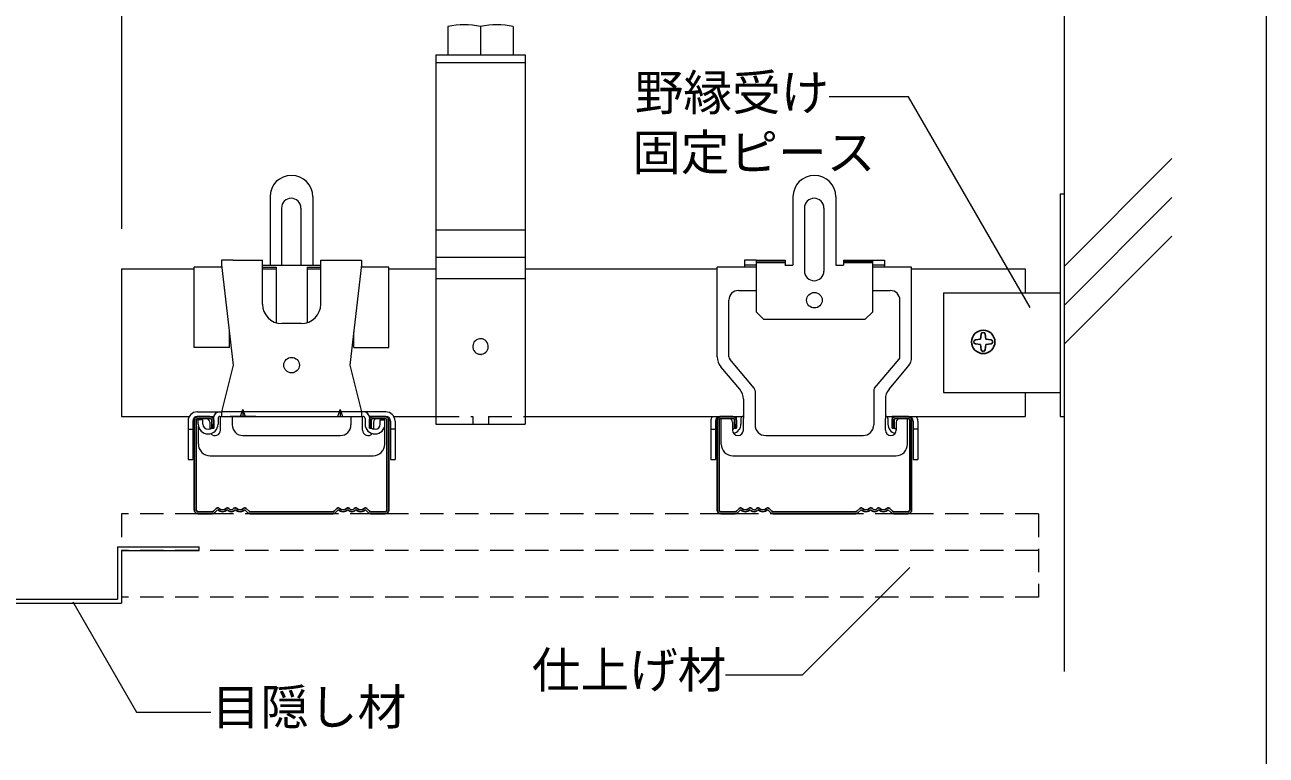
# Model space of a CAD drawing. Units: millimetres on the paper, with parts at other scales. Extents: x -195 to 195, y -140 to 138.
# Drawn here: x -16.8 to 47, y -88.3 to -50.8 of the extents above; entities that cross this region are included whole.
import ezdxf
from ezdxf.enums import TextEntityAlignment as Align

# ---------------------------------------------------------------- set-up
doc = ezdxf.new("R2010")
doc.units = ezdxf.units.MM
doc.linetypes.add('DASHED1', pattern=[1.8, 1.2, -0.6])
for name, color, linetype, lineweight in [('3-1_吊り材', 7, 'Continuous', 18), ('3-2_野縁受け', 3, 'Continuous', 18), ('3-3_野縁', 2, 'Continuous', 25), ('3-5_寸法', 4, 'Continuous', 9), ('3-6_文字', 7, 'Continuous', 18), ('3-9_躯体他', 4, 'Continuous', 9), ('3-A_クリップ', 7, 'Continuous', 18), ('3-B_補強金具・金具・その他', 3, 'Continuous', 18), ('3-C_ビス・アンカーボルト・強調図形', 2, 'Continuous', 25), ('3-D_パネル', 4, 'DASHED1', 9), ('F-3_野縁', 7, 'Continuous', 18)]:
    doc.layers.add(name, color=color, linetype=linetype, lineweight=lineweight)
doc.styles.add('ＭＳ ゴシック', font='')
doc.styles.get('ＭＳ ゴシック').set_extended_font_data('MS Gothic')

msp = doc.modelspace()

# ---------------------------------------------------------------- linework, layer by layer
at = {"layer": '3-1_吊り材'}
for p, q in [((4.926, -50.857), (4.926, -52.317)), ((6.606, -50.857), (6.606, -52.317)), ((8.286, -50.857), (8.286, -52.317)), ((4.306, -52.317), (8.906, -52.317)), ((4.306, -52.317), (4.306, -60.114)), ((4.306, -52.317), (4.306, -60.302)), ((4.306, -52.317), (4.306, -71.317)), ((8.906, -52.317), (8.906, -71.317)), ((4.306, -52.717), (8.906, -52.717)), ((4.306, -61.32), (8.906, -61.32)), ((4.306, -62.72), (8.906, -62.72)), ((4.306, -63.82), (8.906, -63.82)), ((4.306, -71.317), (8.906, -71.317))]:
    msp.add_line(p, q, dxfattribs=at)
at = {"layer": '3-1_吊り材', "linetype": 'DASHED1'}
for p, q in [((6.626, -67.724), (6.65, -67.724)), ((4.306, -70.917), (6.211, -70.917)), ((6.211, -70.917), (6.211, -71.317)), ((7.011, -70.917), (7.011, -71.317)), ((7.011, -70.917), (8.906, -70.917))]:
    msp.add_line(p, q, dxfattribs=at)
at = {"layer": '3-1_吊り材'}
for centre, radius, start, end in [((5.766, -55.228), 4.45, 79.1199, 100.88008), ((7.446, -55.228), 4.45, 79.1199, 100.88008), ((6.606, -67.32), 0.4, 300.41108, 300.29645)]:
    msp.add_arc(centre, radius, start, end, dxfattribs=at)
at = {"layer": '3-2_野縁受け'}
for p, q in [((-11.857, -63.317), (-11.857, -70.917)), ((-11.857, -63.317), (-8.11, -63.317)), ((-4.61, -63.317), (-3.91, -63.317)), ((-2.31, -63.317), (-1.61, -63.317)), ((1.89, -63.317), (4.306, -63.317)), ((8.906, -63.317), (18.771, -63.317)), ((28.771, -63.317), (34.606, -63.317)), ((34.606, -63.317), (34.606, -64.557)), ((34.606, -69.677), (34.606, -70.917)), ((-11.857, -70.917), (-8.365, -70.917)), ((2.146, -70.917), (4.306, -70.917)), ((8.906, -70.917), (20.121, -70.917)), ((27.451, -70.917), (34.606, -70.917))]:
    msp.add_line(p, q, dxfattribs=at)
at = {"layer": '3-3_野縁'}
for p, q in [((-8.11, -71.117), (-8.11, -75.708)), ((-8.01, -75.713), (-8.01, -71.117)), ((-7.31, -70.917), (-7.91, -70.917)), ((-7.31, -71.017), (-7.91, -71.017)), ((-7.21, -71.517), (-7.21, -71.117)), ((-7.11, -71.517), (-7.11, -71.117)), ((0.891, -71.517), (0.891, -71.117)), ((0.991, -71.517), (0.991, -71.117)), ((1.091, -70.917), (1.691, -70.917)), ((1.091, -71.017), (1.691, -71.017)), ((1.791, -75.713), (1.791, -71.117)), ((1.891, -71.117), (1.891, -75.708)), ((18.771, -71.117), (18.771, -75.708)), ((18.871, -75.713), (18.871, -71.117)), ((19.571, -70.917), (18.971, -70.917)), ((19.571, -71.017), (18.971, -71.017)), ((19.671, -71.517), (19.671, -71.117)), ((19.771, -71.517), (19.771, -71.117)), ((27.772, -71.517), (27.772, -71.117)), ((27.872, -71.517), (27.872, -71.117)), ((27.972, -70.917), (28.572, -70.917)), ((27.972, -71.017), (28.572, -71.017)), ((28.672, -75.713), (28.672, -71.117)), ((28.772, -71.117), (28.772, -75.708)), ((-7.21, -71.517), (-7.11, -71.517)), ((0.991, -71.517), (0.891, -71.517)), ((19.671, -71.517), (19.771, -71.517)), ((27.872, -71.517), (27.772, -71.517)), ((-7.91, -75.817), (-7.192, -75.817)), ((-7.91, -75.817), (-7.192, -75.817)), ((-7.192, -75.917), (-7.91, -75.917)), ((-7.192, -75.917), (-7.91, -75.917)), ((-7.122, -75.788), (-6.98, -75.647)), ((-6.98, -75.647), (-7.122, -75.788)), ((-6.91, -75.717), (-7.051, -75.859)), ((-6.91, -75.717), (-7.051, -75.859)), ((-5.51, -75.717), (-5.368, -75.859)), ((-5.439, -75.647), (-5.297, -75.788)), ((-5.227, -75.817), (-3.109, -75.817)), ((-5.227, -75.917), (-3.109, -75.917)), ((-0.992, -75.817), (-3.109, -75.817)), ((-0.992, -75.917), (-3.109, -75.917)), ((-0.78, -75.647), (-0.921, -75.788)), ((-0.709, -75.717), (-0.851, -75.859)), ((0.691, -75.717), (0.832, -75.859)), ((0.691, -75.717), (0.832, -75.859)), ((0.903, -75.788), (0.761, -75.647)), ((0.761, -75.647), (0.903, -75.788)), ((1.691, -75.817), (0.974, -75.817)), ((1.691, -75.817), (0.974, -75.817)), ((0.974, -75.917), (1.691, -75.917)), ((0.974, -75.917), (1.691, -75.917)), ((18.971, -75.817), (19.688, -75.817)), ((18.971, -75.817), (19.688, -75.817)), ((19.688, -75.917), (18.971, -75.917)), ((19.688, -75.917), (18.971, -75.917)), ((19.759, -75.788), (19.901, -75.647)), ((19.901, -75.647), (19.759, -75.788)), ((19.971, -75.717), (19.83, -75.859)), ((19.971, -75.717), (19.83, -75.859)), ((21.371, -75.717), (21.513, -75.859)), ((21.442, -75.647), (21.583, -75.788)), ((21.654, -75.817), (23.771, -75.817)), ((21.654, -75.917), (23.771, -75.917)), ((25.889, -75.817), (23.771, -75.817)), ((25.889, -75.917), (23.771, -75.917)), ((26.101, -75.647), (25.96, -75.788)), ((26.172, -75.717), (26.03, -75.859)), ((27.572, -75.717), (27.713, -75.859)), ((27.572, -75.717), (27.713, -75.859)), ((27.784, -75.788), (27.642, -75.647)), ((27.642, -75.647), (27.784, -75.788)), ((28.572, -75.817), (27.854, -75.817)), ((28.572, -75.817), (27.854, -75.817)), ((27.854, -75.917), (28.572, -75.917)), ((27.854, -75.917), (28.572, -75.917))]:
    msp.add_line(p, q, dxfattribs=at)
for centre, radius, start, end in [((-7.91, -71.117), 0.2, 90.00299, 180.00299), ((-7.91, -71.117), 0.1, 90.00299, 180.00299), ((-7.31, -71.117), 0.2, 0.00299, 90.00299), ((-7.31, -71.117), 0.1, 0.00299, 90.00299), ((1.091, -71.117), 0.2, 89.99699, 179.99699), ((1.091, -71.117), 0.1, 89.99699, 179.99699), ((1.691, -71.117), 0.2, 359.99699, 89.99699), ((1.691, -71.117), 0.1, 359.99699, 89.99699), ((18.971, -71.117), 0.2, 90.00299, 180.00299), ((18.971, -71.117), 0.1, 90.00299, 180.00299), ((19.571, -71.117), 0.2, 0.00299, 90.00299), ((19.571, -71.117), 0.1, 0.00299, 90.00299), ((27.972, -71.117), 0.2, 89.99699, 179.99699), ((27.972, -71.117), 0.1, 89.99699, 179.99699), ((28.572, -71.117), 0.2, 359.99699, 89.99699), ((28.572, -71.117), 0.1, 359.99699, 89.99699), ((-7.91, -75.717), 0.2, 177.476, 270), ((-7.91, -75.717), 0.2, 177.476, 270), ((-7.91, -75.717), 0.1, 177.476, 270), ((-7.91, -75.717), 0.1, 177.476, 270), ((-7.192, -75.717), 0.1, 269.99998, 314.99998), ((-7.192, -75.717), 0.1, 270, 314.99998), ((-7.192, -75.717), 0.2, 270, 315), ((-7.192, -75.717), 0.2, 270, 314.99998), ((-6.91, -75.717), 0.1, 46.39717, 135), ((-6.66, -75.455), 0.362, 226.39717, 313.60281), ((-6.66, -75.455), 0.263, 226.39717, 313.60281), ((-6.41, -75.717), 0.1, 36.86989, 133.60281), ((-6.21, -75.567), 0.25, 216.86989, 323.1301), ((-6.21, -75.567), 0.15, 216.86989, 323.1301), ((-6.01, -75.717), 0.1, 36.86989, 143.1301), ((-6.01, -75.717), 0.1, 46.39717, 143.1301), ((-5.76, -75.455), 0.362, 226.39717, 313.60281), ((-5.76, -75.455), 0.263, 226.39717, 313.60281), ((-5.51, -75.717), 0.1, 44.99998, 133.60281), ((-5.227, -75.717), 0.2, 225, 270), ((-5.227, -75.717), 0.1, 225, 270), ((-0.992, -75.717), 0.1, 270, 315), ((-0.992, -75.717), 0.2, 270, 315), ((-0.709, -75.717), 0.1, 46.39719, 135.00002), ((-0.459, -75.455), 0.362, 226.39719, 313.60283), ((-0.459, -75.455), 0.263, 226.39719, 313.60283), ((-0.209, -75.717), 0.1, 36.8699, 143.13011), ((-0.209, -75.717), 0.1, 36.8699, 133.60283), ((-0.009, -75.567), 0.25, 216.8699, 323.13011), ((-0.009, -75.567), 0.15, 216.8699, 323.13011), ((0.191, -75.717), 0.1, 46.39719, 143.13011), ((0.441, -75.455), 0.362, 226.39719, 313.60283), ((0.441, -75.455), 0.263, 226.39719, 313.60283), ((0.691, -75.717), 0.1, 45, 133.60283), ((0.974, -75.717), 0.2, 225, 270), ((0.974, -75.717), 0.2, 225.00002, 270), ((0.974, -75.717), 0.1, 225, 270), ((0.974, -75.717), 0.1, 225.00002, 270), ((1.691, -75.717), 0.2, 270, 2.524), ((1.691, -75.717), 0.2, 269.99997, 2.524), ((1.691, -75.717), 0.1, 270, 2.524), ((1.691, -75.717), 0.1, 269.99997, 2.524), ((18.971, -75.717), 0.2, 177.476, 270), ((18.971, -75.717), 0.2, 177.476, 270), ((18.971, -75.717), 0.1, 177.476, 270), ((18.971, -75.717), 0.1, 177.476, 270), ((19.688, -75.717), 0.1, 269.99998, 314.99998), ((19.688, -75.717), 0.1, 270, 314.99998), ((19.688, -75.717), 0.2, 270, 315), ((19.688, -75.717), 0.2, 270, 314.99998), ((19.971, -75.717), 0.1, 46.39717, 135), ((20.221, -75.455), 0.362, 226.39717, 313.60281), ((20.221, -75.455), 0.263, 226.39717, 313.60281), ((20.471, -75.717), 0.1, 36.86989, 133.60281), ((20.671, -75.567), 0.25, 216.86989, 323.1301), ((20.671, -75.567), 0.15, 216.86989, 323.1301), ((20.871, -75.717), 0.1, 36.86989, 143.1301), ((20.871, -75.717), 0.1, 46.39717, 143.1301), ((21.121, -75.455), 0.362, 226.39717, 313.60281), ((21.121, -75.455), 0.263, 226.39717, 313.60281), ((21.371, -75.717), 0.1, 44.99998, 133.60281), ((21.654, -75.717), 0.2, 225, 270), ((21.654, -75.717), 0.1, 225, 270), ((25.889, -75.717), 0.1, 270, 315), ((25.889, -75.717), 0.2, 270, 315), ((26.172, -75.717), 0.1, 46.39719, 135.00002), ((26.422, -75.455), 0.362, 226.39719, 313.60283), ((26.422, -75.455), 0.263, 226.39719, 313.60283), ((26.672, -75.717), 0.1, 36.8699, 143.13011), ((26.672, -75.717), 0.1, 36.8699, 133.60283), ((26.872, -75.567), 0.25, 216.8699, 323.13011), ((26.872, -75.567), 0.15, 216.8699, 323.13011), ((27.072, -75.717), 0.1, 46.39719, 143.13011), ((27.322, -75.455), 0.362, 226.39719, 313.60283), ((27.322, -75.455), 0.263, 226.39719, 313.60283), ((27.572, -75.717), 0.1, 45, 133.60283), ((27.854, -75.717), 0.2, 225, 270), ((27.854, -75.717), 0.2, 225.00002, 270), ((27.854, -75.717), 0.1, 225, 270), ((27.854, -75.717), 0.1, 225.00002, 270), ((28.572, -75.717), 0.2, 270, 2.524), ((28.572, -75.717), 0.2, 269.99997, 2.524), ((28.572, -75.717), 0.1, 270, 2.524), ((28.572, -75.717), 0.1, 269.99997, 2.524)]:
    msp.add_arc(centre, radius, start, end, dxfattribs=at)
at = {"layer": '3-5_寸法'}
msp.add_line((-11.857, -38.61), (-11.857, -61.269), dxfattribs=at)
at = {"layer": '3-6_文字'}
for p, q in [((28.606, -54.477), (24.536, -54.477)), ((34.86, -65.31), (28.606, -54.477))]:
    msp.add_line(p, q, dxfattribs=at)
for points in [[(28.686, -78.678), (23.14, -84.224), (19.193, -84.224)], [(-14.362, -80.448), (-11.082, -86.13), (-7.264, -86.13)]]:
    msp.add_lwpolyline(points, dxfattribs=at)
at = {"layer": '3-9_躯体他'}
for p, q in [((36.606, -20.533), (36.606, -84.025)), ((36.606, -63.206), (42.157, -57.654)), ((36.606, -65.206), (42.157, -59.654)), ((36.606, -67.206), (42.157, -61.654))]:
    msp.add_line(p, q, dxfattribs=at)
at = {"layer": '3-A_クリップ'}
for p, q in [((-4.219, -59.618), (-4.219, -63.138)), ((-2.019, -59.618), (-2.019, -63.138)), ((22.671, -59.618), (22.671, -63.138)), ((24.871, -59.618), (24.871, -63.138)), ((-3.629, -60.198), (-3.629, -63.138)), ((-2.629, -60.198), (-2.629, -63.138)), ((23.261, -60.198), (23.261, -63.438)), ((24.261, -60.198), (24.261, -63.438)), ((-6.71, -62.878), (-6.71, -63.118)), ((-6.11, -62.878), (-6.71, -62.878)), ((-6.71, -63.118), (-6.11, -68.278)), ((-6.11, -62.878), (-4.61, -62.878)), ((-4.61, -63.138), (-4.61, -62.878)), ((-4.61, -65.138), (-4.61, -62.878)), ((-4.61, -63.138), (-2.01, -63.138)), ((-2.01, -63.138), (-1.61, -63.138)), ((-1.61, -62.878), (-0.11, -62.878)), ((-1.61, -63.138), (-1.61, -62.878)), ((-1.61, -65.138), (-1.61, -62.878)), ((-0.11, -62.878), (0.49, -62.878)), ((0.49, -63.118), (-0.11, -68.278)), ((0.49, -62.878), (0.49, -63.118)), ((20.171, -63.118), (20.185, -63.238)), ((20.171, -63.118), (20.771, -63.118)), ((20.771, -62.878), (22.271, -62.878)), ((20.771, -62.878), (20.771, -65.538)), ((22.271, -62.938), (20.771, -62.938)), ((20.771, -62.998), (22.271, -62.998)), ((22.271, -62.878), (22.271, -63.138)), ((22.271, -63.138), (22.271, -63.118)), ((22.271, -63.138), (22.671, -63.138)), ((24.871, -63.138), (25.271, -63.138)), ((25.271, -62.878), (25.271, -63.138)), ((25.271, -62.878), (26.771, -62.878)), ((25.271, -62.938), (26.771, -62.938)), ((25.271, -62.998), (26.771, -62.998)), ((25.271, -63.138), (25.271, -63.118)), ((26.771, -65.538), (26.771, -62.878)), ((26.771, -63.118), (27.371, -63.118)), ((27.371, -63.118), (27.357, -63.238)), ((-6.696, -63.238), (-8.11, -63.238)), ((-8.11, -67.37), (-8.11, -63.238)), ((-4.61, -63.238), (-3.91, -63.238)), ((-3.91, -63.238), (-3.91, -66.092)), ((-2.31, -63.238), (-2.31, -66.092)), ((-2.31, -63.238), (-1.61, -63.238)), ((1.89, -63.238), (0.476, -63.238)), ((1.89, -67.37), (1.89, -63.238)), ((20.771, -63.238), (18.771, -63.238)), ((18.771, -67.845), (18.771, -63.238)), ((28.771, -63.238), (26.771, -63.238)), ((28.771, -67.845), (28.771, -63.238)), ((19.871, -64.438), (20.771, -64.438)), ((26.771, -64.438), (27.671, -64.438)), ((19.371, -67.845), (19.371, -64.938)), ((28.171, -67.845), (28.171, -64.938)), ((21.171, -65.938), (20.771, -65.538)), ((26.371, -65.938), (26.771, -65.538)), ((-2.61, -66.138), (-3.61, -66.138)), ((26.371, -65.938), (21.171, -65.938)), ((-6.31, -67.37), (-6.31, -66.558)), ((0.09, -67.37), (0.09, -66.557)), ((-6.31, -67.37), (-8.11, -67.37)), ((0.09, -67.37), (1.89, -67.37)), ((-6.11, -68.278), (-6.71, -70.678)), ((-0.11, -68.278), (0.49, -70.678)), ((20.674, -69.462), (19.418, -67.974)), ((26.868, -69.462), (28.124, -67.974)), ((19.933, -69.514), (18.96, -68.361)), ((27.61, -69.514), (28.583, -68.361)), ((20.121, -70.03), (20.121, -71.018)), ((20.721, -69.591), (20.721, -71.348)), ((26.821, -69.591), (26.821, -71.348)), ((27.421, -70.03), (27.421, -71.018)), ((-7.95, -70.678), (-6.71, -70.678)), ((-6.71, -70.678), (-6.71, -70.918)), ((0.49, -70.678), (-6.71, -70.678)), ((-5.61, -70.558), (-5.61, -70.918)), ((-0.61, -70.558), (-0.61, -70.918)), ((0.49, -70.678), (0.49, -70.918)), ((1.73, -70.678), (0.49, -70.678)), ((-8.43, -71.158), (-8.43, -71.578)), ((-8.19, -71.158), (-8.19, -71.578)), ((-7.95, -70.918), (-7.115, -70.918)), ((-7.31, -70.918), (-7.91, -70.918)), ((-7.67, -71.098), (-7.91, -71.098)), ((-7.91, -71.308), (-7.91, -71.098)), ((-7.52, -71.018), (-7.9, -71.018)), ((-7.9, -71.098), (-7.9, -71.018)), ((-7.9, -72.338), (-7.9, -71.408)), ((-7.67, -71.308), (-7.67, -71.098)), ((-7.32, -71.218), (-7.32, -71.565)), ((-7.13, -71.018), (-7.13, -71.308)), ((-6.89, -71.018), (-6.89, -71.308)), ((-6.79, -70.918), (0.57, -70.918)), ((-6.76, -71.618), (-6.76, -70.918)), ((-4.941, -70.918), (-6.269, -70.918)), ((-6.16, -70.918), (-6.16, -71.348)), ((-0.06, -70.918), (-0.06, -71.348)), ((0.54, -71.618), (0.54, -70.918)), ((0.67, -71.018), (0.67, -71.308)), ((1.73, -70.918), (0.895, -70.918)), ((0.91, -71.018), (0.91, -71.308)), ((1.091, -70.918), (1.691, -70.918)), ((1.1, -71.218), (1.1, -71.565)), ((1.3, -71.018), (1.68, -71.018)), ((1.45, -71.308), (1.45, -71.098)), ((1.45, -71.098), (1.69, -71.098)), ((1.68, -71.098), (1.68, -71.018)), ((1.68, -72.338), (1.68, -71.408)), ((1.69, -71.308), (1.69, -71.098)), ((1.97, -71.158), (1.97, -71.578)), ((2.21, -71.158), (2.21, -71.578)), ((18.451, -71.158), (18.451, -71.578)), ((18.691, -71.158), (18.691, -71.578)), ((18.931, -70.918), (19.766, -70.918)), ((19.361, -71.018), (18.981, -71.018)), ((18.981, -72.338), (18.981, -71.018)), ((19.561, -71.218), (19.561, -71.618)), ((19.751, -71.018), (19.751, -71.308)), ((19.991, -71.018), (19.991, -71.308)), ((20.091, -70.918), (20.121, -70.918)), ((20.121, -71.618), (20.121, -71.018)), ((20.721, -70.918), (20.721, -71.348)), ((26.821, -70.918), (26.821, -71.348)), ((27.421, -70.918), (27.451, -70.918)), ((27.421, -71.618), (27.421, -71.018)), ((27.551, -71.018), (27.551, -71.308)), ((28.611, -70.918), (27.776, -70.918)), ((27.791, -71.018), (27.791, -71.308)), ((27.981, -71.218), (27.981, -71.618)), ((28.181, -71.018), (28.561, -71.018)), ((28.561, -72.338), (28.561, -71.018)), ((28.851, -71.158), (28.851, -71.578)), ((29.091, -71.158), (29.091, -71.578)), ((-8.43, -71.578), (-8.43, -73.138)), ((-8.43, -71.578), (-8.19, -71.578)), ((-8.19, -71.578), (-8.19, -73.138)), ((-5.61, -71.898), (-0.61, -71.898)), ((1.97, -71.578), (1.97, -73.138)), ((2.21, -71.578), (1.97, -71.578)), ((2.21, -71.578), (2.21, -73.138)), ((18.451, -71.578), (18.691, -71.578)), ((18.451, -71.578), (18.451, -73.138)), ((18.691, -71.578), (18.691, -73.138)), ((21.271, -71.898), (26.271, -71.898)), ((29.091, -71.578), (28.851, -71.578)), ((28.851, -71.578), (28.851, -73.138)), ((29.091, -71.578), (29.091, -73.138)), ((-8.43, -73.138), (-8.19, -73.138)), ((-7.3, -72.938), (1.08, -72.938)), ((1.97, -73.138), (2.21, -73.138)), ((18.451, -73.138), (18.691, -73.138)), ((19.581, -72.938), (27.961, -72.938)), ((28.851, -73.138), (29.091, -73.138))]:
    msp.add_line(p, q, dxfattribs=at)
for points in [[(20.771, -62.878), (20.171, -62.878), (20.171, -63.118)], [(26.771, -62.878), (27.371, -62.878), (27.371, -63.118)], [(-5.73, -70.918), (-5.61, -70.558), (-5.49, -70.918)], [(-0.73, -70.918), (-0.61, -70.558), (-0.49, -70.918)]]:
    msp.add_lwpolyline(points, dxfattribs=at)
for centre in [(23.771, -64.938), (-3.11, -68.278)]:
    msp.add_circle(centre, 0.4, dxfattribs=at)
for centre, radius, start, end in [((-3.119, -59.618), 1.1, 90, 180), ((-3.119, -59.618), 1.1, 0, 90), ((23.771, -59.618), 1.1, 90, 180), ((23.771, -59.618), 1.1, 0, 90), ((-3.129, -60.198), 0.5, 0, 180), ((23.761, -60.198), 0.5, 0, 180), ((23.761, -63.438), 0.5, 180, 0), ((19.871, -64.938), 0.5, 90, 180), ((27.671, -64.938), 0.5, 0, 90), ((-3.61, -65.138), 1, 180, 270), ((-2.61, -65.138), 1, 270, 0), ((19.571, -67.845), 0.8, 180, 220.15601), ((19.571, -67.845), 0.2, 180, 220.15601), ((27.971, -67.845), 0.2, 319.84401, 0), ((27.971, -67.845), 0.8, 319.84401, 0), ((19.321, -70.03), 0.8, 0, 40.15601), ((20.521, -69.591), 0.2, 0, 40.15601), ((27.021, -69.591), 0.2, 139.84401, 180), ((28.221, -70.03), 0.8, 139.84401, 180), ((-7.95, -71.158), 0.48, 91.52271, 180), ((-7.95, -71.158), 0.48, 90, 91.52271), ((-6.79, -71.018), 0.34, 90, 180), ((0.57, -71.018), 0.34, 0, 90), ((1.73, -71.158), 0.48, 88.47729, 90), ((1.73, -71.158), 0.48, 0, 90), ((-7.95, -71.158), 0.24, 90, 180), ((-7.4, -71.308), 0.51, 180, 270), ((-7.4, -71.308), 0.27, 180, 270), ((-7.52, -71.218), 0.2, 0, 90), ((-7.4, -71.308), 0.27, 270, 0), ((-7.4, -71.308), 0.51, 270, 0), ((-6.79, -71.018), 0.1, 90, 180), ((-5.61, -71.348), 0.55, 180, 270), ((-0.61, -71.348), 0.55, 270, 0), ((0.57, -71.018), 0.1, 0, 90), ((1.18, -71.308), 0.51, 180, 270), ((1.18, -71.308), 0.27, 180, 270), ((1.3, -71.218), 0.2, 90, 180), ((1.18, -71.308), 0.27, 270, 0), ((1.18, -71.308), 0.51, 270, 0), ((1.73, -71.158), 0.24, 0, 90), ((18.931, -71.158), 0.48, 149.97663, 180), ((18.931, -71.158), 0.24, 90, 180), ((19.361, -71.218), 0.2, 0, 90), ((19.481, -71.308), 0.27, 287.24296, 0), ((19.481, -71.308), 0.51, 286.49113, 0), ((20.091, -71.018), 0.34, 162.86548, 180), ((20.091, -71.018), 0.1, 90, 180), ((21.271, -71.348), 0.55, 180, 270), ((26.271, -71.348), 0.55, 270, 0), ((27.451, -71.018), 0.1, 0, 90), ((28.061, -71.308), 0.51, 180, 253.51538), ((27.451, -71.018), 0.34, 0, 17.13452), ((28.061, -71.308), 0.27, 180, 252.77241), ((28.181, -71.218), 0.2, 90, 180), ((28.611, -71.158), 0.24, 0, 90), ((28.611, -71.158), 0.48, 0, 30.02337), ((-7.04, -71.618), 0.28, 219.74605, 0), ((0.82, -71.618), 0.28, 180, 320.24958), ((19.841, -71.618), 0.28, 180, 0), ((27.701, -71.618), 0.28, 180, 0), ((-7.3, -72.338), 0.6, 180, 270), ((1.08, -72.338), 0.6, 270, 0), ((19.581, -72.338), 0.6, 180, 270), ((27.961, -72.338), 0.6, 270, 0)]:
    msp.add_arc(centre, radius, start, end, dxfattribs=at)
at = {"layer": '3-B_補強金具・金具・その他'}
for p, q in [((36.406, -59.462), (36.406, -70.917)), ((36.406, -59.462), (36.606, -59.462)), ((36.406, -59.462), (36.406, -70.917)), ((36.406, -59.462), (36.606, -59.462)), ((30.406, -64.557), (30.406, -69.677)), ((30.406, -64.557), (36.406, -64.557)), ((30.406, -69.677), (36.406, -69.677)), ((36.406, -70.917), (36.606, -70.917)), ((36.406, -70.917), (36.606, -70.917)), ((-12.057, -77.617), (-7.857, -77.617)), ((-12.057, -77.617), (-12.057, -80.317)), ((-11.857, -77.817), (-7.857, -77.817)), ((-11.857, -77.817), (-11.857, -80.517)), ((-7.857, -77.817), (-7.857, -77.617)), ((-23.857, -80.317), (-12.057, -80.317)), ((-23.857, -80.517), (-11.857, -80.517))]:
    msp.add_line(p, q, dxfattribs=at)
at = {"layer": '3-B_補強金具・金具・その他', "color": 4, "lineweight": 9}
msp.add_line((-11.857, -77.817), (-11.857, -80.217), dxfattribs=at)
at = {"layer": '3-C_ビス・アンカーボルト・強調図形'}
for p, q in [((32.047, -66.984), (32.313, -66.943)), ((32.354, -66.677), (32.313, -66.943)), ((32.552, -66.677), (32.593, -66.943)), ((32.859, -66.984), (32.593, -66.943)), ((32.047, -67.182), (32.313, -67.223)), ((32.354, -67.489), (32.313, -67.223)), ((32.552, -67.489), (32.593, -67.223)), ((32.859, -67.182), (32.593, -67.223))]:
    msp.add_line(p, q, dxfattribs=at)
msp.add_circle((32.453, -67.083), 0.6, dxfattribs=at)
for centre, start, end in [((32.062, -67.083), 98.84064, 180), ((32.453, -66.692), 90, 171.15933), ((32.453, -66.692), 8.84065, 90), ((32.843, -67.083), 0, 81.15935), ((32.062, -67.083), 180, 261.15935), ((32.453, -67.473), 188.84065, 270), ((32.453, -67.473), 270, 351.15933), ((32.843, -67.083), 278.84064, 0)]:
    msp.add_arc(centre, 0.1, start, end, dxfattribs=at)
at = {"layer": '3-D_パネル'}
for p, q in [((35.302, -75.917), (-11.857, -75.917)), ((-11.857, -75.917), (-11.857, -77.617)), ((35.302, -75.917), (35.302, -80.217)), ((35.302, -77.817), (-11.857, -77.817)), ((35.302, -80.217), (-11.857, -80.217))]:
    msp.add_line(p, q, dxfattribs=at)
at = {"layer": 'F-3_野縁', "color": 3}
msp.add_line((47, 131.5), (47, -117.5), dxfattribs=at)

# ---------------------------------------------------------------- texts
at = {"layer": '3-6_文字', "style": 'ＭＳ ゴシック'}
for s, p in [('野縁受け', (14.536, -55.727)), ('固定ピース', (14.403, -58.805)), ('仕上げ材', (9.244, -85.423)), ('目隠し材', (-7.216, -87.321))]:
    msp.add_text(s, height=1.833, dxfattribs=at).set_placement(p, align=Align.BOTTOM_LEFT)

doc.saveas('drawing.dxf')
